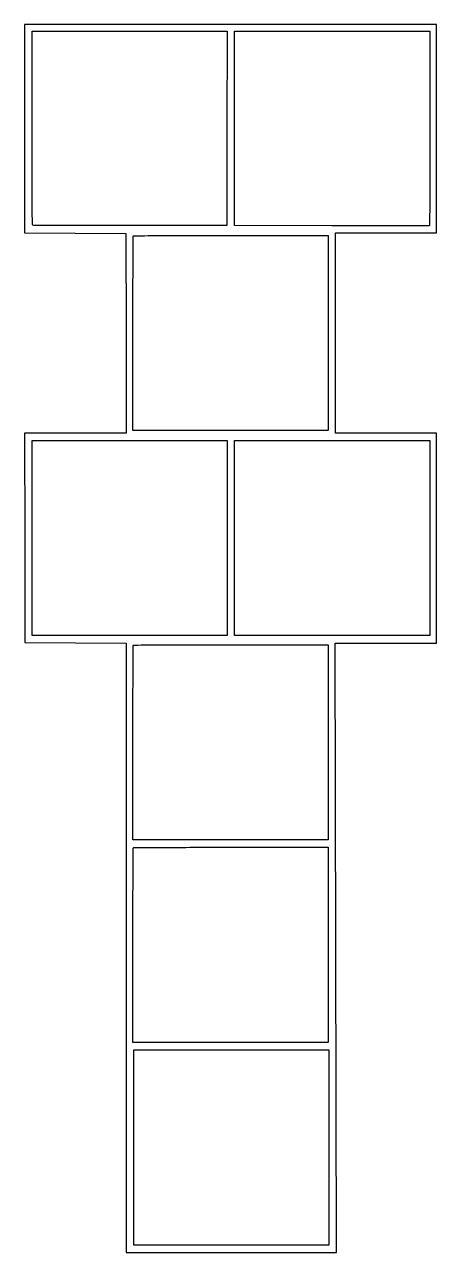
# Model space of a CAD drawing. Extents: x 271 to 769, y 48 to 1533.
import ezdxf

# ---------------------------------------------------------------- set-up
doc = ezdxf.new("R2010")
doc.units = 0

msp = doc.modelspace()

# ---------------------------------------------------------------- linework, layer by layer
for points in [[(271, 1407.007687), (271, 1281.015373), (332.25, 1280.757687), (393.5, 1280.5), (393.754015, 1159.75), (394.008031, 1039), (332.500185, 1039), (270.992339, 1039), (271.246169, 912.25), (271.5, 785.5), (332.75, 785.242313), (394, 784.984627), (394, 416.492313), (394, 48), (521.010788, 48), (648.021576, 48), (647.344776, 416.5), (646.667977, 785), (707.833988, 785), (769, 785), (769, 912), (769, 1039), (708, 1039), (647, 1039), (647, 1160), (647, 1281), (708, 1281), (769, 1281), (769, 1407), (769, 1533), (520, 1533), (271, 1533)], [(516, 912), (516, 794), (398, 794), (280, 794), (280, 912), (280, 1030), (398, 1030), (516, 1030)], [(761, 912), (761, 794), (643, 794), (525, 794), (525, 912), (525, 1030), (643, 1030), (761, 1030)], [(639, 175), (639, 57), (521, 57), (403, 57), (403, 175), (403, 293), (521, 293), (639, 293)]]:
    msp.add_lwpolyline(points, close=True)
for points in [[(515.754114, 1407.4915), (515.5, 1289.983), (399.75, 1289.987263, -0.000003), (355.228766, 1289.989202, -0.000005), (317.414062, 1289.991518, -0.000001), (283.609822, 1289.993997, -0.000511), (282, 1289.995763, -0.402933), (280.618808, 1291.3302, -0.004882), (280.254264, 1304.937491, -0.004037), (280.033916, 1329.571338, -0.000218), (280, 1407.5), (280, 1525), (398.004114, 1525), (516.008229, 1525)], [(761, 1407.666667, -0.000333), (760.970052, 1362.646692, -0.000552), (760.877633, 1324.677604, -0.000017), (760.754921, 1290.328644, -0.197944), (760.583431, 1289.916667, -0.198576), (760.171487, 1289.745664, -0.000017), (725.749097, 1289.698236, -0.000552), (687.699303, 1289.689137, -0.000333), (642.583431, 1289.758178), (525, 1290.016356), (525, 1407.508178), (525, 1525), (643, 1525), (761, 1525)], [(638, 1160), (638, 1042), (520, 1042), (402, 1042), (402, 1159.333333, -0.000532), (402.04794, 1204.370367, -0.00088), (402.195833, 1242.395833, -0.000044), (402.392545, 1276.676959, -0.197399), (402.666667, 1277.333333, -0.197399), (403.323041, 1277.607455, -0.000044), (437.604167, 1277.804167, -0.00088), (475.629633, 1277.95206, -0.000532), (520.666667, 1278), (638, 1278)], [(638, 665), (638, 547), (520, 547), (402, 547), (402, 664.333333, -0.000532), (402.04794, 709.370367, -0.00088), (402.195833, 747.395833, -0.000044), (402.392545, 781.676959, -0.197399), (402.666667, 782.333333, -0.197399), (403.323041, 782.607455, -0.000044), (437.604167, 782.804167, -0.00088), (475.629633, 782.95206, -0.000532), (520.666667, 783), (638, 783)], [(638, 420), (638, 302), (520, 302), (402, 302), (402, 419.333333, -0.000532), (402.04794, 464.370367, -0.00088), (402.195833, 502.395833, -0.000044), (402.392545, 536.676959, -0.197399), (402.666667, 537.333333, -0.197399), (403.323041, 537.607455, -0.000044), (437.604167, 537.804167, -0.00088), (475.629633, 537.95206, -0.000532), (520.666667, 538), (638, 538)]]:
    msp.add_lwpolyline(points, format="xyb", close=True)

doc.saveas('drawing.dxf')
